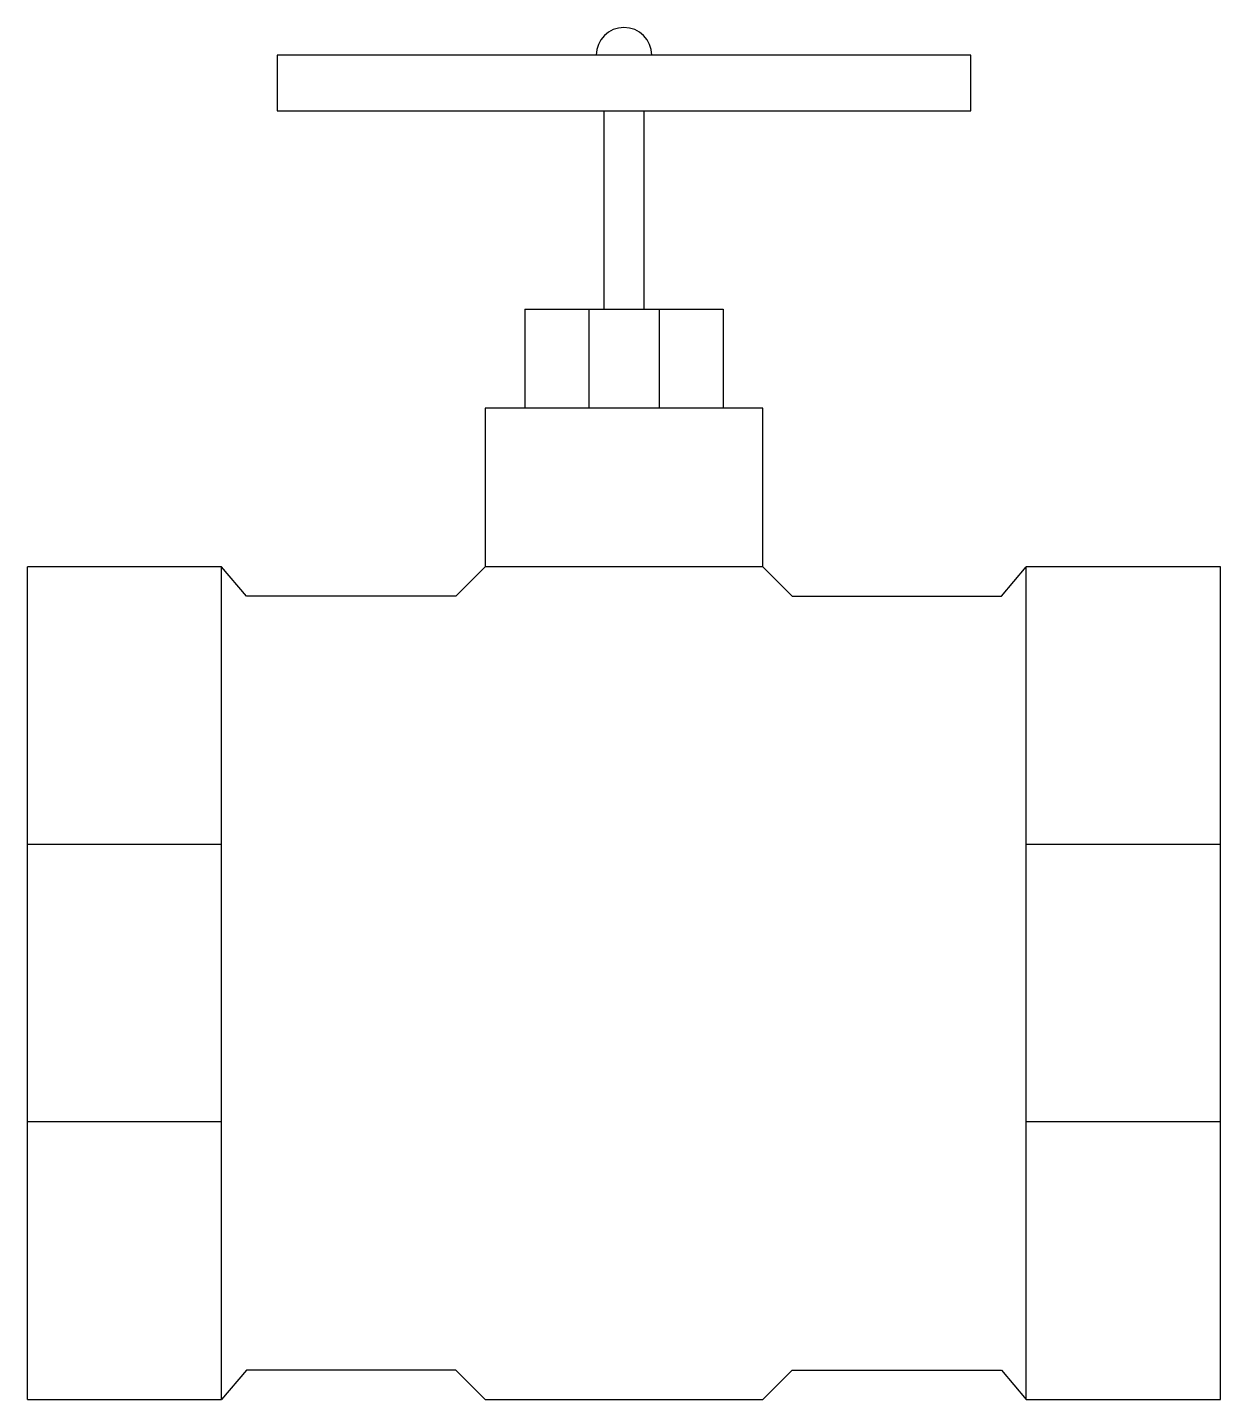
# Model space of a CAD drawing. Header units: millimetres. Extents: x 8763 to 9193, y 4483 to 4978.
import ezdxf

# ---------------------------------------------------------------- set-up
doc = ezdxf.new("R2010")
doc.units = ezdxf.units.MM
doc.header["$LTSCALE"] = 0.5
doc.layers.add('Contorno', color=3, linetype='Continuous')

msp = doc.modelspace()

# ---------------------------------------------------------------- linework, layer by layer
at = {"layer": 'Contorno'}
for p, q in [((8970.61, 4876.28), (8970.61, 4947.71)), ((8970.61, 4947.71), (8984.9, 4947.71)), ((8984.9, 4947.71), (8984.9, 4876.28)), ((8942.04, 4876.28), (9013.47, 4876.28)), ((8942.04, 4876.28), (8942.04, 4840.57)), ((8965.04, 4876.28), (8965.04, 4840.57)), ((8990.47, 4876.28), (8990.47, 4840.57)), ((9013.47, 4876.28), (9013.47, 4840.57)), ((9027.75, 4840.57), (8927.75, 4840.57)), ((8927.75, 4840.57), (8927.75, 4783.43)), ((9027.75, 4783.43), (9027.75, 4840.57)), ((8762.75, 4483.43), (8762.75, 4783.43)), ((8832.75, 4783.43), (8762.75, 4783.43)), ((8832.75, 4483.43), (8832.75, 4783.43)), ((8841.69, 4772.82), (8832.75, 4783.43)), ((8927.75, 4783.43), (8917.15, 4772.82)), ((9027.75, 4783.43), (8927.75, 4783.43)), ((9027.75, 4783.43), (9038.36, 4772.82)), ((9113.82, 4772.82), (9122.75, 4783.43)), ((9122.75, 4483.43), (9122.75, 4783.43)), ((9192.75, 4783.43), (9122.75, 4783.43)), ((9192.75, 4483.43), (9192.75, 4783.43)), ((8917.15, 4772.82), (8841.69, 4772.82)), ((9038.36, 4772.82), (9113.82, 4772.82)), ((8832.75, 4683.43), (8762.75, 4683.43)), ((9192.75, 4683.43), (9122.75, 4683.43)), ((8832.75, 4583.43), (8762.75, 4583.43)), ((9192.75, 4583.43), (9122.75, 4583.43)), ((8841.69, 4494.03), (8832.75, 4483.43)), ((8917.15, 4494.03), (8841.69, 4494.03)), ((8927.75, 4483.43), (8917.15, 4494.03)), ((9027.75, 4483.43), (9038.36, 4494.03)), ((9038.36, 4494.03), (9113.82, 4494.03)), ((9113.82, 4494.03), (9122.75, 4483.43)), ((8762.75, 4483.43), (8832.75, 4483.43)), ((8927.75, 4483.43), (9027.75, 4483.43)), ((9122.75, 4483.43), (9192.75, 4483.43))]:
    msp.add_line(p, q, dxfattribs=at)
msp.add_lwpolyline([(8852.75, 4947.71), (9102.75, 4947.71), (9102.75, 4967.71), (8852.75, 4967.71)], close=True, dxfattribs=at)
msp.add_arc((8977.75, 4967.71), 10, 0, 180, dxfattribs=at)

doc.saveas('drawing.dxf')
